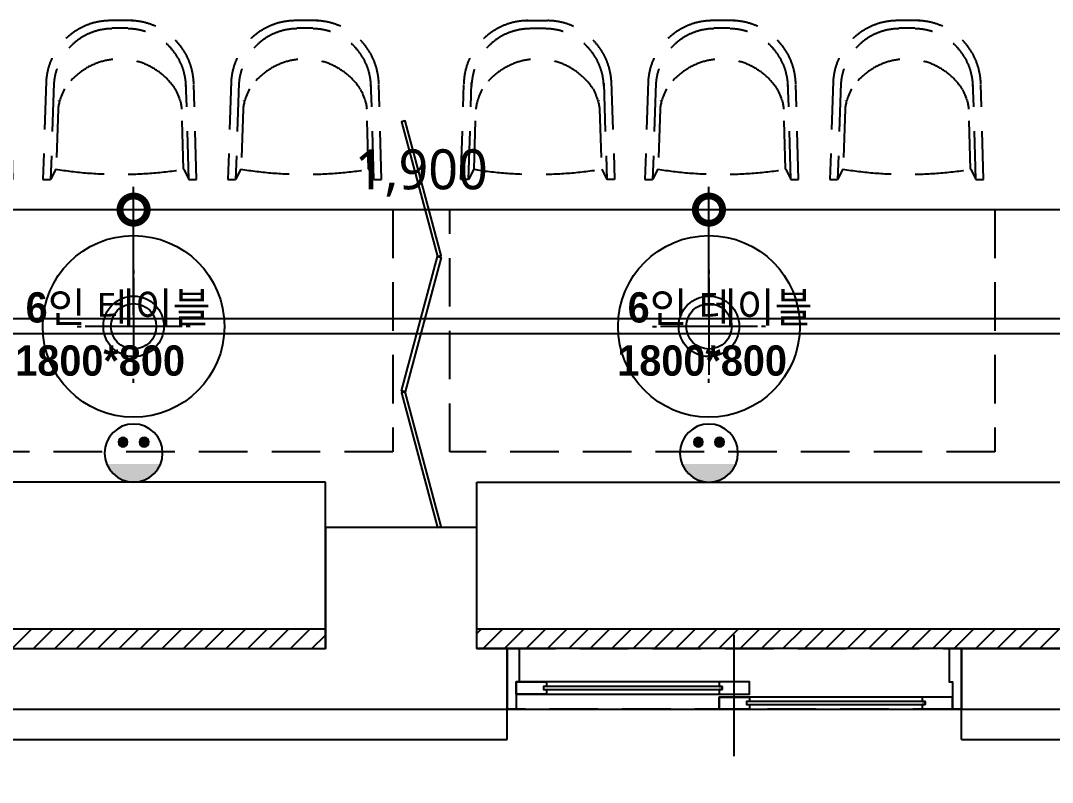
# Model space of a CAD drawing. Header units: inches. Extents: x 405346 to 489838, y -25612 to 14934.
# Drawn here: x 464538 to 467945, y 64 to 2581 of the extents above; entities that cross this region are included whole.
import ezdxf

# ---------------------------------------------------------------- set-up
doc = ezdxf.new("R2010")
doc.units = ezdxf.units.IN
doc.header["$LTSCALE"] = 200
doc.header["$MEASUREMENT"] = 0
doc.linetypes.add('DH-HID2', pattern=[1.2, 0.8, -0.4])
for name, color, linetype in [('04_FUR', 6, 'Continuous'), ('06-FUR', 6, 'Continuous'), ('07-DIM WAL', 5, 'Continuous'), ('08-HAT', 8, 'Continuous'), ('C-WIN', 4, 'Continuous'), ('CO-DO-FR', 7, 'Continuous'), ('CO-DOOR', 8, 'Continuous'), ('FU-FURM', 251, 'DH-HID2'), ('HAT', 5, 'Continuous'), ('RC-LIGHT', 7, 'Continuous'), ('U-LANP', 6, 'Continuous'), ('도면층2', 2, 'Continuous'), ('설비', 140, 'Continuous')]:
    doc.layers.add(name, color=color, linetype=linetype)
doc.styles.add('DAWIN', font='NanumSquareR.ttf')
doc.styles.add('넥슨고딕', font='NEXONLv1GothicBold.ttf')
doc.dimstyles.new('60', dxfattribs={"dimscale": 60, "dimtxt": 2.2, "dimasz": 3, "dimexe": 1.25, "dimexo": 0.625, "dimtad": 1, "dimdec": 0, "dimzin": 0, "dimdsep": 46, "dimlunit": 6, "dimtxsty": 'DAWIN', "dimblk1": 'DOTSMALL', "dimblk2": 'DOTSMALL', "dimsah": 1, "dimcen": 0.001, "dimclrd": 1, "dimclre": 1, "dimclrt": 7, "dimadec": 0, "dimazin": 0, "dimtfac": 1, "dimtdec": 0, "dimtix": 1, "dimtmove": 2, "dimatfit": 3, "dimldrblk": 'DOTSMALL', "dimfxl": 0, "dimtolj": 1, "dimtzin": 0, "dimarcsym": 0})

# ---------------------------------------------------------------- blocks, each defined once
blk = doc.blocks.new('FLOOR')
at = {"layer": '08-HAT'}
h = blk.add_hatch(dxfattribs=at)
h.set_pattern_fill('_USER', color=256, scale=50, angle=45, pattern_type=0)
h.set_pattern_definition([(45, (0, 0), (-35.355339, 35.355339), [])])
h.paths.add_polyline_path([(444542, 24512.5), (440292, 24512.5), (440292, 24447.5), (440392, 24447.5), (441892, 24447.5), (442842, 24447.5), (442872, 24447.5), (442882, 24447.5), (443642, 24447.5), (444542, 24447.5)])
h.paths.add_polyline_path([(439792, 24512.5), (435474.5, 24512.5), (435474.5, 24447.5), (436742, 24447.5), (438542, 24447.5), (439792, 24447.5)])
h.paths.add_polyline_path([(435424.5, 26207.5), (435342.5, 26207.5), (435342.5, 24847.5), (435424.5, 24847.5)])
at = {"layer": 'C-WIN'}
blk.add_lwpolyline([(440392, 24247.5), (441892, 24247.5), (441892, 24447.5), (440392, 24447.5)], close=True, dxfattribs=at)
at = {"layer": 'CO-DO-FR'}
for points in [[(440392, 24247.5), (440392, 24447.5), (440422, 24447.5), (440422, 24447.5), (440432, 24447.5), (440432, 24337.5), (440422, 24337.5), (440422, 24247.5), (440392, 24247.5)], [(441892, 24247.5), (441892, 24447.5), (441862, 24447.5), (441862, 24447.5), (441852, 24447.5), (441852, 24337.5), (441862, 24337.5), (441862, 24247.5), (441892, 24247.5)]]:
    blk.add_lwpolyline(points, close=True, dxfattribs=at)
at = {"layer": 'CO-DOOR', "color": 251}
blk.add_line((441142, 24092.5), (441142, 24492.5), dxfattribs=at)
at = {"layer": 'CO-DOOR', "color": 251, "linetype": 'DH-HID2'}
blk.add_lwpolyline([(441892, 24247.5), (440392, 24247.5), (440392, 24447.5), (441892, 24447.5)], close=True, dxfattribs=at)
at = {"layer": 'CO-DOOR'}
for points in [[(440522, 24297.5), (440422, 24297.5), (440422, 24337.5), (440522, 24337.5), (440522, 24322.5), (440512, 24322.5), (440512, 24312.5), (440522, 24312.5), (440522, 24297.5)], [(441092, 24297.5), (441192, 24297.5), (441192, 24337.5), (441092, 24337.5), (441092, 24322.5), (441102, 24322.5), (441102, 24312.5), (441092, 24312.5), (441092, 24297.5)], [(441102, 24322.5), (440512, 24322.5), (440512, 24312.5), (441102, 24312.5)], [(441192, 24247.5), (441092, 24247.5), (441092, 24287.5), (441192, 24287.5), (441192, 24272.5), (441182, 24272.5), (441182, 24262.5), (441192, 24262.5), (441192, 24247.5)], [(441772, 24272.5), (441182, 24272.5), (441182, 24262.5), (441772, 24262.5)], [(441762, 24247.5), (441862, 24247.5), (441862, 24287.5), (441762, 24287.5), (441762, 24272.5), (441772, 24272.5), (441772, 24262.5), (441762, 24262.5), (441762, 24247.5)]]:
    blk.add_lwpolyline(points, close=True, dxfattribs=at)
at = {"layer": 'CO-DOOR', "color": 251}
for points in [[(440422, 24297.5), (441192, 24297.5), (441192, 24337.5), (440422, 24337.5)], [(441862, 24287.5), (441092, 24287.5), (441092, 24247.5), (441862, 24247.5)]]:
    blk.add_lwpolyline(points, close=True, dxfattribs=at)
at = {"layer": '도면층2', "color": 3}
for p, q in [((435474.5, 24512.5), (439792, 24512.5)), ((440292, 24512.5), (444542, 24512.5))]:
    blk.add_line(p, q, dxfattribs=at)
at = {"layer": '도면층2'}
for p, q in [((438542, 24447.5), (439792, 24447.5)), ((440292, 24447.5), (440392, 24447.5)), ((440392, 24447.5), (440392, 24247.5)), ((441892, 24447.5), (442842, 24447.5)), ((441892, 24447.5), (441892, 24247.5)), ((438542, 24247.5), (440392, 24247.5)), ((441892, 24247.5), (442842, 24247.5))]:
    blk.add_line(p, q, dxfattribs=at)
at = {"layer": '도면층2', "color": 6}
for p, q in [((440392, 24147.5), (440392, 24247.5)), ((441892, 24147.5), (441892, 24247.5)), ((438542, 24147.5), (440392, 24147.5)), ((441892, 24147.5), (442842, 24147.5))]:
    blk.add_line(p, q, dxfattribs=at)
at = {"layer": '도면층2'}
blk.add_lwpolyline([(440292, 24447.5), (440292, 24847.5), (439792, 24847.5), (439792, 24447.5)], dxfattribs=at)
blk = doc.blocks.new('heryty66')
at = {"layer": 'FU-FURM'}
for p, q in [((419012.5, 1983.8), (419090.4, 1983.9)), ((419709.2, 1983.8), (419631.3, 1983.9)), ((420320.2, 1983.8), (420242.3, 1983.9)), ((419030.5, 1958.4), (419083.6, 1958.5)), ((419691.2, 1958.4), (419638.1, 1958.5)), ((420302.2, 1958.4), (420249.1, 1958.5)), ((418803.1, 1458.9), (418812.9, 1773)), ((418828.5, 1458.9), (418838.5, 1779.5)), ((419274.8, 1777.6), (419285.4, 1459.5)), ((419299.9, 1784.3), (419310.8, 1459.5)), ((419421.7, 1784.3), (419410.8, 1459.5)), ((419446.9, 1777.6), (419436.2, 1459.5)), ((419893.1, 1458.9), (419883.2, 1779.5)), ((419918.5, 1458.9), (419908.8, 1773)), ((420032.7, 1784.3), (420021.9, 1459.5)), ((420057.9, 1777.6), (420047.2, 1459.5)), ((420504.2, 1458.9), (420494.2, 1779.5)), ((420529.5, 1458.9), (420519.8, 1773)), ((418864.9, 1738.3), (418862.8, 1733)), ((418867, 1743.5), (418864.9, 1738.3)), ((418869.2, 1748.6), (418867, 1743.5)), ((418871.4, 1753.3), (418869.2, 1748.6)), ((418873.6, 1757.6), (418871.4, 1753.3)), ((419239.6, 1758), (419241.8, 1753.8)), ((419241.8, 1753.8), (419244, 1749.1)), ((419244, 1749.1), (419246.2, 1744)), ((419246.2, 1744), (419248.4, 1738.7)), ((419248.4, 1738.7), (419250.4, 1733.5)), ((419473.3, 1738.7), (419471.2, 1733.5)), ((419475.4, 1744), (419473.3, 1738.7)), ((419477.6, 1749.1), (419475.4, 1744)), ((419479.9, 1753.8), (419477.6, 1749.1)), ((419482, 1758), (419479.9, 1753.8)), ((419848, 1757.6), (419850.2, 1753.3)), ((419850.2, 1753.3), (419852.4, 1748.6)), ((419852.4, 1748.6), (419854.6, 1743.5)), ((419854.6, 1743.5), (419856.8, 1738.3)), ((419856.8, 1738.3), (419858.8, 1733)), ((420084.3, 1738.7), (420082.2, 1733.5)), ((420086.5, 1744), (420084.3, 1738.7)), ((420088.7, 1749.1), (420086.5, 1744)), ((420090.9, 1753.8), (420088.7, 1749.1)), ((420093.1, 1758), (420090.9, 1753.8)), ((420459.1, 1757.6), (420461.2, 1753.3)), ((420461.2, 1753.3), (420463.5, 1748.6)), ((420463.5, 1748.6), (420465.7, 1743.5)), ((420465.7, 1743.5), (420467.8, 1738.3)), ((420467.8, 1738.3), (420469.8, 1733)), ((418854.3, 1704.4), (418853.8, 1701.2)), ((418854.9, 1707.6), (418854.3, 1704.4)), ((418855.7, 1711), (418854.9, 1707.6)), ((418856.6, 1714.6), (418855.7, 1711)), ((418857.8, 1718.6), (418856.6, 1714.6)), ((418859.2, 1723), (418857.8, 1718.6)), ((418860.9, 1727.9), (418859.2, 1723)), ((418862.8, 1733), (418860.9, 1727.9)), ((419250.4, 1733.5), (419252.4, 1728.3)), ((419252.4, 1728.3), (419254.1, 1723.5)), ((419254.1, 1723.5), (419255.5, 1719.1)), ((419255.5, 1719.1), (419256.7, 1715.1)), ((419256.7, 1715.1), (419257.7, 1711.5)), ((419257.7, 1711.5), (419258.4, 1708.1)), ((419258.4, 1708.1), (419259.1, 1704.9)), ((419259.1, 1704.9), (419259.6, 1701.7)), ((419462.6, 1704.9), (419462.1, 1701.7)), ((419463.2, 1708.1), (419462.6, 1704.9)), ((419464, 1711.5), (419463.2, 1708.1)), ((419464.9, 1715.1), (419464, 1711.5)), ((419466.1, 1719.1), (419464.9, 1715.1)), ((419467.6, 1723.5), (419466.1, 1719.1)), ((419469.3, 1728.3), (419467.6, 1723.5)), ((419471.2, 1733.5), (419469.3, 1728.3)), ((419858.8, 1733), (419860.7, 1727.9)), ((419860.7, 1727.9), (419862.4, 1723)), ((419862.4, 1723), (419863.9, 1718.6)), ((419863.9, 1718.6), (419865, 1714.6)), ((419865, 1714.6), (419866, 1711)), ((419866, 1711), (419866.8, 1707.6)), ((419866.8, 1707.6), (419867.4, 1704.4)), ((419867.4, 1704.4), (419867.9, 1701.2)), ((420073.6, 1704.9), (420073.1, 1701.7)), ((420074.2, 1708.1), (420073.6, 1704.9)), ((420075, 1711.5), (420074.2, 1708.1)), ((420076, 1715.1), (420075, 1711.5)), ((420077.2, 1719.1), (420076, 1715.1)), ((420078.6, 1723.5), (420077.2, 1719.1)), ((420080.3, 1728.3), (420078.6, 1723.5)), ((420082.2, 1733.5), (420080.3, 1728.3)), ((420469.8, 1733), (420471.7, 1727.9)), ((420471.7, 1727.9), (420473.4, 1723)), ((420473.4, 1723), (420474.9, 1718.6)), ((420474.9, 1718.6), (420476.1, 1714.6)), ((420476.1, 1714.6), (420477, 1711)), ((420477, 1711), (420477.8, 1707.6)), ((420477.8, 1707.6), (420478.4, 1704.4)), ((420478.4, 1704.4), (420478.9, 1701.2)), ((418846.5, 1492.8), (418852.7, 1691.3)), ((418853, 1694.8), (418852.7, 1691.3)), ((418853.4, 1698), (418853, 1694.8)), ((418853.8, 1701.2), (418853.4, 1698)), ((419259.6, 1701.7), (419260, 1698.5)), ((419260, 1698.5), (419260.4, 1695.3)), ((419260.4, 1695.3), (419260.7, 1691.8)), ((419260.7, 1691.8), (419267.4, 1493.3)), ((419460.9, 1691.8), (419454.3, 1493.3)), ((419461.3, 1695.3), (419460.9, 1691.8)), ((419461.7, 1698.5), (419461.3, 1695.3)), ((419462.1, 1701.7), (419461.7, 1698.5)), ((419867.9, 1701.2), (419868.3, 1698)), ((419868.3, 1698), (419868.6, 1694.8)), ((419868.6, 1694.8), (419869, 1691.3)), ((419875.2, 1492.8), (419869, 1691.3)), ((420071.9, 1691.8), (420065.3, 1493.3)), ((420072.3, 1695.3), (420071.9, 1691.8)), ((420072.7, 1698.5), (420072.3, 1695.3)), ((420073.1, 1701.7), (420072.7, 1698.5)), ((420478.9, 1701.2), (420479.3, 1698)), ((420479.3, 1698), (420479.7, 1694.8)), ((420479.7, 1694.8), (420480, 1691.3)), ((420486.2, 1492.8), (420480, 1691.3)), ((418845.4, 1492.8), (418828.5, 1458.9)), ((419268.5, 1493.3), (419285.4, 1459.5)), ((419453.2, 1493.3), (419436.2, 1459.5)), ((419876.2, 1492.8), (419893.1, 1458.9)), ((420064.2, 1493.3), (420047.2, 1459.5)), ((420487.3, 1492.8), (420504.2, 1458.9)), ((418828.5, 1458.9), (418803.1, 1458.9)), ((419310.8, 1459.5), (419285.4, 1459.5)), ((419410.8, 1459.5), (419436.2, 1459.5)), ((419893.1, 1458.9), (419918.5, 1458.9)), ((420021.9, 1459.5), (420047.2, 1459.5)), ((420504.2, 1458.9), (420529.5, 1458.9))]:
    blk.add_line(p, q, dxfattribs=at)
blk.add_lwpolyline([(418766.3, 1359.5), (420566.3, 1359.5), (420566.3, 559.5), (418766.3, 559.5)], close=True, dxfattribs=at)
for centre, radius, start, end in [((419026.1, 1770.2), 213.6, 90.9092, 178.7855), ((419087.1, 1770.2), 213.6, 1.3567, 89.233), ((419634.6, 1770.2), 213.6, 90.767, 178.6433), ((419695.5, 1770.2), 213.6, 1.2145, 89.0908), ((420245.6, 1770.2), 213.6, 90.767, 178.6433), ((420306.6, 1770.2), 213.6, 1.2145, 89.0908), ((419032.5, 1762.9), 194.3, 90.9092, 178.7854), ((419080.8, 1762.9), 194.3, 1.3565, 89.233), ((419640.9, 1762.9), 194.3, 90.767, 178.6435), ((419689.2, 1762.9), 194.3, 1.2146, 89.0908), ((420251.9, 1762.9), 194.3, 90.767, 178.6435), ((420300.2, 1762.9), 194.3, 1.2146, 89.0908), ((419056.8, 1638.4), 218.5, 33.195, 146.9472), ((419664.9, 1638.4), 218.5, 33.0528, 146.805), ((420275.9, 1638.4), 218.5, 33.0528, 146.805), ((419056.8, 1638.4), 218.5, 158.3494, 158.4722), ((419056.8, 1638.4), 218.5, 21.67, 21.7928), ((419664.9, 1638.4), 218.5, 158.2072, 158.33), ((419664.9, 1638.4), 218.5, 21.5278, 21.6506), ((420275.9, 1638.4), 218.5, 158.2072, 158.33), ((420275.9, 1638.4), 218.5, 21.5278, 21.6506), ((419055.3, 2806.7), 1330.6, 260.9232, 279.2189), ((419666.3, 2806.7), 1330.6, 260.7811, 279.0768), ((420277.4, 2806.7), 1330.6, 260.7811, 279.0768)]:
    blk.add_arc(centre, radius, start, end, dxfattribs=at)
at = {"layer": 'FU-FURM', "style": '넥슨고딕'}
for s, p in [('6인 테이블', (419353.8, 986.6)), ('1800*800', (419319.7, 811))]:
    blk.add_text(s, height=100, dxfattribs=at).set_placement(p)
blk = doc.blocks.new('FLLLL')
at = {"layer": '04_FUR'}
for points in [[(465592, 459.5), (461274.5, 459.5), (461274.5, -90.5), (465592, -90.5)], [(466092, 459.5), (470342, 459.5), (470342, -90.5), (466092, -90.5)]]:
    blk.add_lwpolyline(points, close=True, dxfattribs=at)
at = {"layer": '06-FUR'}
for points in [[(465961.5, 1204.9), (465974.1, 1208.3), (465855, 1652.6), (465842.4, 1649.2)], [(465961.5, 1204.9), (465974.1, 1201.5), (465855, 757.2), (465842.4, 760.6)], [(465961.5, 309.5), (465974.1, 312.9), (465855, 757.2), (465842.4, 753.9)]]:
    blk.add_lwpolyline(points, close=True, dxfattribs=at)
at = {"color": 0}
blk.add_blockref('FLOOR', (25800, -24538), dxfattribs=at)
at = {"layer": '07-DIM WAL'}
for p in [(45247.9, 0), (47235.9, 0)]:
    blk.add_blockref('heryty66', p, dxfattribs=at)
blk = doc.blocks.new('_DOTSMALL')
at = {"color": 0, "linetype": 'ByBlock', "const_width": 0.5}
blk.add_lwpolyline([(-0.0625, 0, 1), (0.0625, 0, 1)], format="xyb", close=True, dxfattribs=at)
blk = doc.blocks.new('*D115')
at = {"layer": '07-DIM WAL', "color": 1, "lineweight": -2}
for p, q in [((461227, 468.7), (461227, -1610.6)), ((470494.5, 468.7), (470494.5, -1610.6)), ((470494.5, -1535.6), (461227, -1535.6))]:
    blk.add_line(p, q, dxfattribs=at)
at = {"layer": 'Defpoints', "color": 0}
for p in [(461227, 506.2), (470494.5, 506.2), (461227, -1535.6)]:
    blk.add_point(p, dxfattribs=at)
at = {"layer": '07-DIM WAL', "color": 1, "lineweight": -2, "xscale": 180, "yscale": 180, "zscale": 180, "rotation": 180}
blk.add_blockref('_DOTSMALL', (461227, -1535.6), dxfattribs=at)
at = {"layer": '07-DIM WAL', "color": 1, "lineweight": -2, "xscale": 180, "yscale": 180, "zscale": 180}
blk.add_blockref('_DOTSMALL', (470494.5, -1535.6), dxfattribs=at)
at = {"layer": '07-DIM WAL', "color": 7, "insert": (465860.8, -1414.4), "char_height": 132, "attachment_point": 5, "style": 'DAWIN'}
blk.add_mtext('\\A1;9,268', dxfattribs=at)
blk = doc.blocks.new('*D118')
at = {"layer": '07-DIM WAL', "color": 1, "lineweight": -2}
for p, q in [((457194.5, 468.7), (457194.5, -1910.6)), ((470494.5, 468.7), (470494.5, -1910.6)), ((457194.5, -1835.6), (470494.5, -1835.6))]:
    blk.add_line(p, q, dxfattribs=at)
at = {"layer": 'Defpoints', "color": 0}
for p in [(457194.5, 506.2), (470494.5, 506.2), (470494.5, -1835.6)]:
    blk.add_point(p, dxfattribs=at)
at = {"layer": '07-DIM WAL', "color": 1, "lineweight": -2, "xscale": 180, "yscale": 180, "zscale": 180, "rotation": 180}
blk.add_blockref('_DOTSMALL', (457194.5, -1835.6), dxfattribs=at)
at = {"layer": '07-DIM WAL', "color": 1, "lineweight": -2, "xscale": 180, "yscale": 180, "zscale": 180}
blk.add_blockref('_DOTSMALL', (470494.5, -1835.6), dxfattribs=at)
at = {"layer": '07-DIM WAL', "color": 7, "insert": (463844.5, -1714.4), "char_height": 132, "attachment_point": 5, "style": 'DAWIN'}
blk.add_mtext('\\A1;13,300', dxfattribs=at)
blk = doc.blocks.new('egoo')
at = {"layer": '설비'}
h = blk.add_hatch(color=140, dxfattribs=at)
edge = h.paths.add_edge_path()
edge.add_arc((1015645.3, 443433.7), 22.3, 0, 360)
h = blk.add_hatch(color=140, dxfattribs=at)
edge = h.paths.add_edge_path()
edge.add_arc((1015747.7, 443433.7), 22.3, 0, 360)
h = blk.add_hatch(color=140, dxfattribs=at)
edge = h.paths.add_edge_path()
edge.add_line((1015826.3, 443329.1), (1015566.6, 443329.1))
edge.add_ellipse((1015696.5, 443381.5), major_axis=(99, 99), ratio=1, start_angle=156.9578, end_angle=293.0422)
at = {"layer": '설비', "color": 140}
for centre, radius in [((1015696.5, 443381.5), 140), ((1015645.3, 443433.7), 22.3), ((1015747.7, 443433.7), 22.3)]:
    blk.add_circle(centre, radius, dxfattribs=at)
blk = doc.blocks.new('A$C08B77260')
at = {"layer": 'HAT', "color": 1}
for p, q in [((186.7, 373.3), (186.7, 360)), ((186.7, 346.7), (186.7, 26.7)), ((0, 186.7), (13.3, 186.7)), ((346.7, 186.7), (26.7, 186.7)), ((373.3, 186.7), (360, 186.7)), ((186.7, 0), (186.7, 13.3))]:
    blk.add_line(p, q, dxfattribs=at)
at = {"layer": 'U-LANP', "color": 4}
for radius in [300, 100]:
    blk.add_circle((186.7, 186.7), radius, dxfattribs=at)
at = {"layer": 'U-LANP', "color": 8}
blk.add_circle((186.7, 186.7), 75, dxfattribs=at)
blk = doc.blocks.new('*D194')
at = {"layer": '07-DIM WAL', "color": 1, "lineweight": -2}
for p, q in [((462127, 1608), (462127, 2031.2)), ((464910.8, 1608), (464910.8, 2031.2)), ((462127, 1956.2), (464910.8, 1956.2))]:
    blk.add_line(p, q, dxfattribs=at)
at = {"layer": 'Defpoints', "color": 0}
for p in [(464910.8, 1956.2), (462127, 1570.5), (464910.8, 1570.5)]:
    blk.add_point(p, dxfattribs=at)
at = {"layer": '07-DIM WAL', "color": 1, "lineweight": -2, "xscale": 180, "yscale": 180, "zscale": 180, "rotation": 180}
blk.add_blockref('_DOTSMALL', (462127, 1956.2), dxfattribs=at)
at = {"layer": '07-DIM WAL', "color": 1, "lineweight": -2, "xscale": 180, "yscale": 180, "zscale": 180}
blk.add_blockref('_DOTSMALL', (464910.8, 1956.2), dxfattribs=at)
at = {"layer": '07-DIM WAL', "color": 7, "insert": (463518.9, 2077.4), "char_height": 132, "attachment_point": 5, "style": 'DAWIN'}
blk.add_mtext('\\A1;2,784', dxfattribs=at)
blk = doc.blocks.new('*D195')
at = {"layer": '07-DIM WAL', "color": 1, "lineweight": -2}
for p, q in [((464910.8, 1608), (464910.8, 2031.2)), ((466810.8, 1608), (466810.8, 2031.2)), ((464910.8, 1956.2), (466810.8, 1956.2))]:
    blk.add_line(p, q, dxfattribs=at)
at = {"layer": 'Defpoints', "color": 0}
for p in [(466810.8, 1956.2), (464910.8, 1570.5), (466810.8, 1570.5)]:
    blk.add_point(p, dxfattribs=at)
at = {"layer": '07-DIM WAL', "color": 1, "lineweight": -2, "xscale": 180, "yscale": 180, "zscale": 180, "rotation": 180}
blk.add_blockref('_DOTSMALL', (464910.8, 1956.2), dxfattribs=at)
at = {"layer": '07-DIM WAL', "color": 1, "lineweight": -2, "xscale": 180, "yscale": 180, "zscale": 180}
blk.add_blockref('_DOTSMALL', (466810.8, 1956.2), dxfattribs=at)
at = {"layer": '07-DIM WAL', "color": 7, "insert": (465860.8, 2077.4), "char_height": 132, "attachment_point": 5, "style": 'DAWIN'}
blk.add_mtext('\\A1;1,900', dxfattribs=at)
blk = doc.blocks.new('*D196')
at = {"layer": '07-DIM WAL', "color": 1, "lineweight": -2}
for p, q in [((466810.8, 1608), (466810.8, 2031.2)), ((469594.5, 1608), (469594.5, 2031.2)), ((466810.8, 1956.2), (469594.5, 1956.2))]:
    blk.add_line(p, q, dxfattribs=at)
at = {"layer": 'Defpoints', "color": 0}
for p in [(469594.5, 1956.2), (466810.8, 1570.5), (469594.5, 1570.5)]:
    blk.add_point(p, dxfattribs=at)
at = {"layer": '07-DIM WAL', "color": 1, "lineweight": -2, "xscale": 180, "yscale": 180, "zscale": 180, "rotation": 180}
blk.add_blockref('_DOTSMALL', (466810.8, 1956.2), dxfattribs=at)
at = {"layer": '07-DIM WAL', "color": 1, "lineweight": -2, "xscale": 180, "yscale": 180, "zscale": 180}
blk.add_blockref('_DOTSMALL', (469594.5, 1956.2), dxfattribs=at)
at = {"layer": '07-DIM WAL', "color": 7, "insert": (468202.6, 2077.4), "char_height": 132, "attachment_point": 5, "style": 'DAWIN'}
blk.add_mtext('\\A1;2,784', dxfattribs=at)

msp = doc.modelspace()

# ---------------------------------------------------------------- linework, layer by layer
at = {"layer": 'RC-LIGHT'}
msp.add_lwpolyline([(461177, 1596.2), (470494.5, 1596.2), (470494.5, 1546.2), (461177, 1546.2), (461177, 1596.2)], dxfattribs=at)

# ---------------------------------------------------------------- block references
for name, p in [('FLLLL', (-47.5, 596.7)), ('A$C08B77260', (464724.1, 1383.9)), ('A$C08B77260', (466624.1, 1383.9))]:
    msp.add_blockref(name, p)
at = {"layer": 'RC-LIGHT', "color": 140, "xscale": -0.6845238224412213, "yscale": 0.6845238224412213, "zscale": 0.6845238224412213}
for p in [(1160179.2, -302353.1), (1162079.2, -302353.1)]:
    msp.add_blockref('egoo', p, dxfattribs=at)

# ---------------------------------------------------------------- dimensions: what is measured, and where the dimension line sits
at = {"layer": '07-DIM WAL'}
for base, p1, p2, picture, middle in [((464910.8, 1956.2), (462127, 1570.5), (464910.8, 1570.5), '*D194', (463518.9, 2077.4)), ((466810.8, 1956.2), (464910.8, 1570.5), (466810.8, 1570.5), '*D195', (465860.8, 2077.4)), ((469594.5, 1956.2), (466810.8, 1570.5), (469594.5, 1570.5), '*D196', (468202.6, 2077.4)), ((470494.5, -1835.6), (457194.5, 506.2), (470494.5, 506.2), '*D118', (463844.5, -1714.4)), ((461227, -1535.5555824), (470494.5, 506.1944176), (461227, 506.1944176), '*D115', (465860.75, -1414.392273))]:
    dim = msp.add_linear_dim(base=base, p1=p1, p2=p2, dimstyle='60', dxfattribs=at)
    dim.commit()
    dim.dimension.update_dxf_attribs({"geometry": picture, "text_midpoint": middle})

doc.saveas('drawing.dxf')
